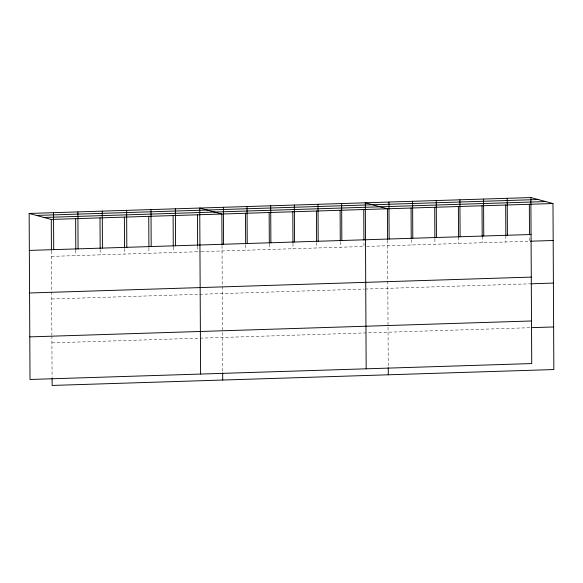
<?xml version="1.0" encoding="UTF-8"?>
<svg xmlns="http://www.w3.org/2000/svg" width="583" height="583" viewBox="0 0 583 583"><rect width="100%" height="100%" fill="white"/><g stroke="black" fill="none" stroke-linecap="round" stroke-linejoin="round"><path stroke-width="0.44" stroke-dasharray="2.92 2.19" d="M51.457 256.389L200.377 251.667M201.281 251.637L363.952 246.485L363.93 241.078M366.685 246.398L529.524 241.238L529.495 235.831M51.683 298.977L197.892 294.342M199.699 294.284L364.178 289.073M365.089 289.044L529.743 283.826M51.909 342.855L529.976 327.712M505.84 235.678L505.869 241.989M482.185 236.428L482.214 242.739M458.53 237.179L458.566 243.49M434.882 238.826L434.911 244.241M411.234 239.577L411.263 244.984M387.578 240.327L387.79 280.343M387.797 281.225L388.249 367.698M340.275 241.828L340.304 247.236M316.62 242.579L316.649 247.986M292.972 243.322L293.001 248.737M269.317 244.073L269.346 249.48M245.669 244.824L245.691 250.231M222.014 245.574L222.225 285.583M222.225 286.472L222.677 372.056M197.644 246.347L197.673 251.754M173.275 247.119L173.304 252.526M148.905 247.892L148.935 253.299M124.536 248.664L124.565 254.071M100.167 249.437L100.196 254.844M75.797 250.209L75.826 255.616M51.428 250.974L51.872 334.955M51.872 335.83L52.091 377.456"/><path stroke-width="0.87" d="M530.865 197.557L531.732 363.566L30.017 379.467L29.15 213.451L530.865 197.557L552.983 203.533L553.85 369.549L52.135 385.443L52.098 378.345M36.445 215.426L538.167 199.532M43.965 217.459L545.681 201.565M29.15 213.451L51.268 219.434L552.983 203.533M29.347 250.406L531.062 234.512M530.435 241.209L553.172 240.488M29.565 292.994L531.281 277.1M530.654 283.797L553.398 283.083M29.799 336.879L531.514 320.978M531.791 327.653L553.624 326.961M529.328 204.283L529.488 234.927M507.217 198.307L507.407 235.262M505.68 205.034L505.84 235.678M483.562 199.058L483.752 236.013M482.024 205.784L482.185 236.428M459.907 199.809L460.104 236.764M458.369 206.535L458.53 237.179M436.259 200.552L436.448 237.507M434.721 207.286L434.882 237.93M412.604 201.303L412.8 238.258M411.066 208.029L411.226 238.68M388.948 202.053L389.145 239.008M387.578 239.424L387.418 208.78L365.301 202.804L366.168 368.813M388.249 367.698L388.285 374.796M363.763 209.53L363.923 240.174M341.645 203.554L341.842 240.509M340.108 210.281L340.268 240.925M317.997 204.305L318.187 241.26M316.46 211.031L316.62 241.675M294.342 205.048L294.539 242.003M292.804 211.775L292.965 242.426M270.687 205.799L270.884 242.754M269.149 212.525L269.317 243.177M247.039 206.55L247.228 243.505M245.501 213.276L245.662 243.92M223.384 207.3L223.581 244.255M222.006 244.671L221.846 214.027L199.736 208.051L200.603 374.06M222.677 372.938L222.721 380.036M197.477 214.799L197.637 245.443M175.366 208.823L175.556 245.778M173.107 215.572L173.268 246.215M150.997 209.596L151.186 246.551M148.738 216.344L148.898 246.988M126.628 210.361L126.817 247.323M124.368 217.116L124.529 247.76M102.258 211.133L102.448 248.088M100.006 217.889L100.167 248.533M77.889 211.906L78.078 248.861M75.637 218.661L75.797 249.305M53.519 212.678L53.716 249.633M51.268 219.434L51.428 250.078"/></g></svg>
